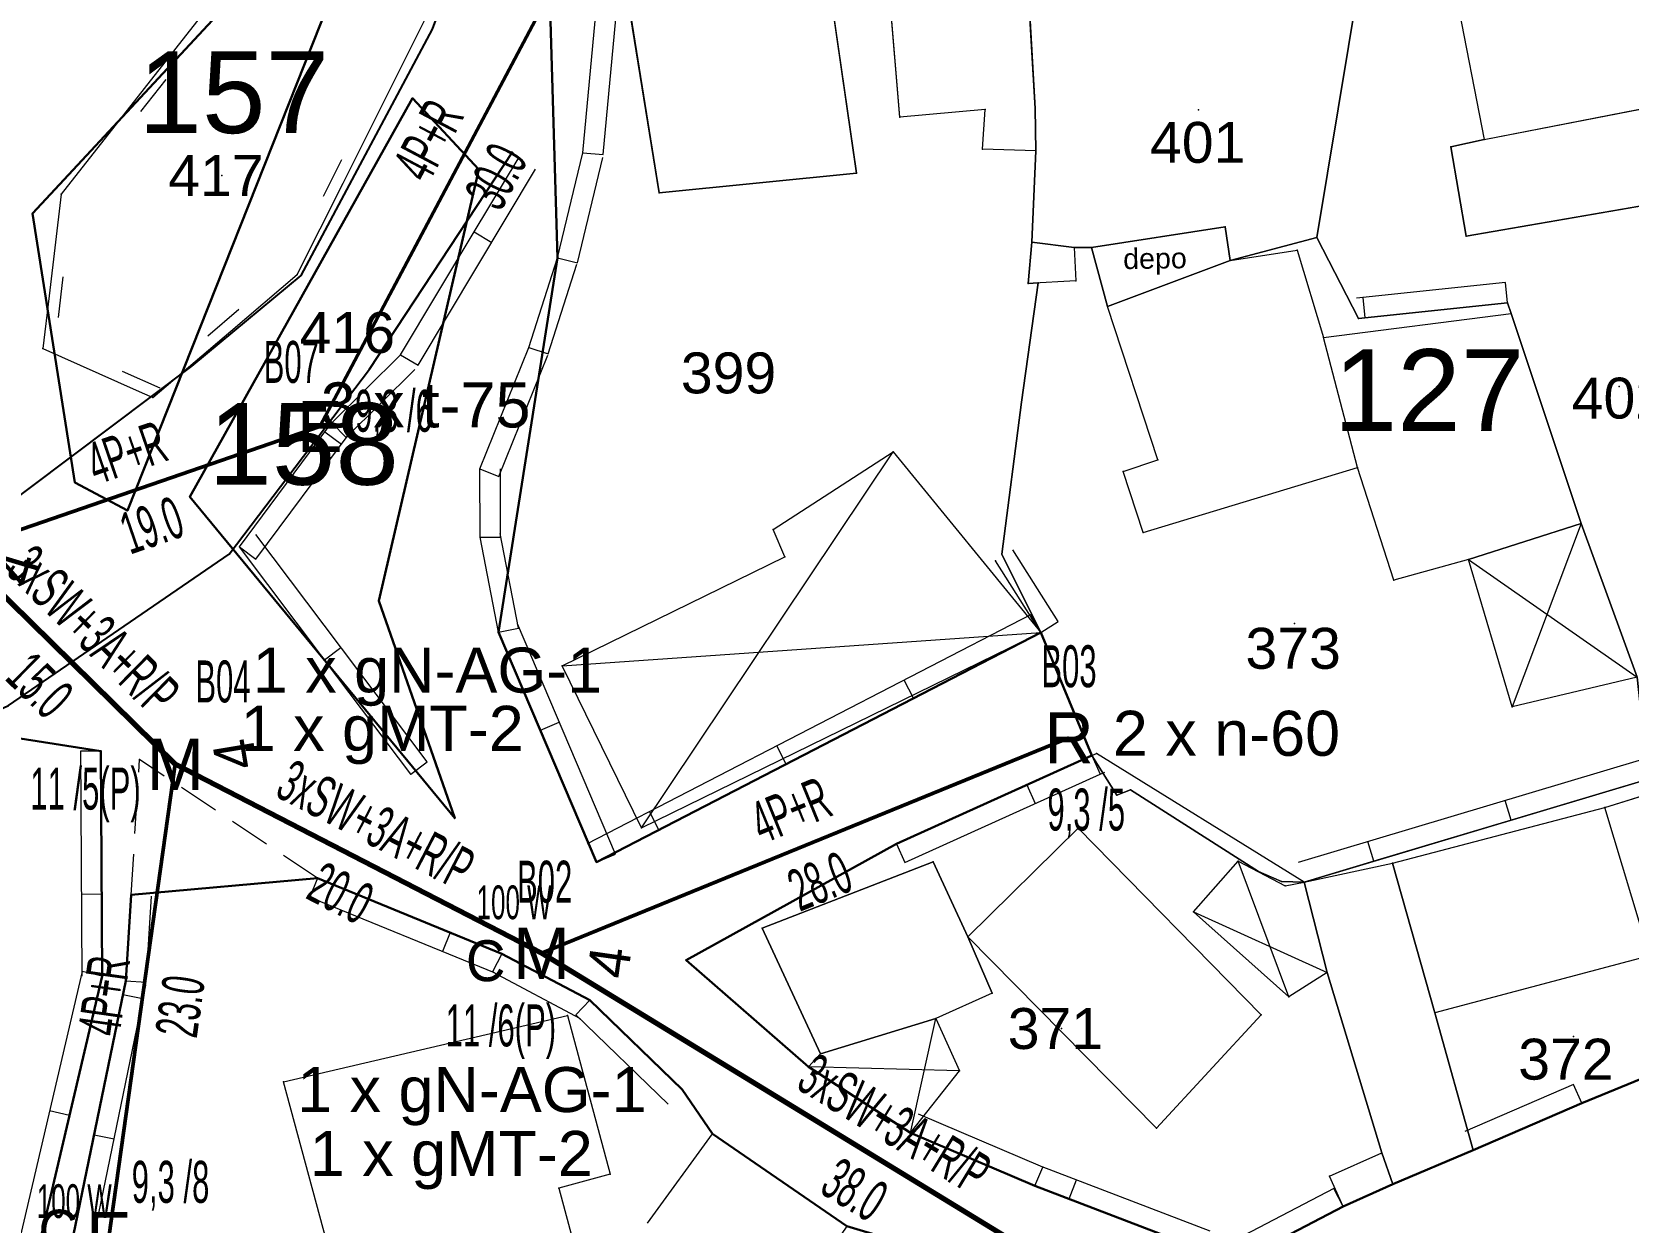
# Model space of a CAD drawing. Header units: millimetres. Extents: x 614452 to 616952, y 4151662 to 4153442.
# Drawn here: x 615554.8 to 615632.8, y 4152469.6 to 4152527.8 of the extents above; entities that cross this region are included whole.
import ezdxf
from ezdxf.enums import TextEntityAlignment as Align
from ezdxf.xclip import XClip

# ---------------------------------------------------------------- set-up
doc = ezdxf.new("R2010")
doc.units = ezdxf.units.MM
doc.header["$XCLIPFRAME"] = 2
for name, color, linetype, lineweight in [('02_ADA_ALN_YENI', 7, 'Continuous', 30), ('02_ADA_NO_YENI', 18, 'Continuous', 0), ('03_PARSEL_ALN_ESKI', 18, 'Continuous', 0), ('03_PARSEL_ALN_YENI', 171, 'Continuous', 0), ('03_PARSEL_NO_ESKI', 5, 'Continuous', 0), ('03_PARSEL_SNR_YENI', 5, 'Continuous', 0), ('04_YAPI_ALN_TSCLSIZ', 18, 'Continuous', 0), ('04_YAPI_SNR_TSCL', 232, 'Continuous', 0), ('04_YAPI_SNR_TSCLSZ', 77, 'Continuous', 0), ('06_DETAY_SNR_KROKI', 4, 'Continuous', 0), ('06_DETAY_SNR_PAFTA', 26, 'Continuous', 0), ('07_SNRTIP_GECERLI', 30, 'Continuous', 0), ('07_SNRTIP_SABIT', 18, 'Continuous', 0), ('DIREK_AG_MEVCUT', 120, 'Continuous', 25), ('DIREK_AG_YENI', 108, 'Continuous', 25), ('DIREK_OG_YENI', 10, 'Continuous', 25), ('HAT_AG_HAVAI_YENI', 3, 'Continuous', 50), ('HAT_OG_HAVAI_YENI', 1, 'Continuous', 70), ('NOKTA_DETAY_YENI', 171, 'Continuous', 0), ('NOKTA_PARSEL_ESKI', 6, 'Continuous', 0), ('NOKTA_PARSEL_YENI', 30, 'Continuous', 0), ('NOKTA_YAPI_TSCL', 232, 'Continuous', 0), ('NOKTA_YAPI_TSCLSIZ', 77, 'Continuous', 0)]:
    doc.layers.add(name, color=color, linetype=linetype, lineweight=lineweight)
doc.layers.add('LAMBA_GUCU', color=4, linetype='Continuous')
doc.layers.add('Unknown_Point_Feature', color=7, linetype='Continuous')
doc.styles.add('Direk', font='B_CAD')
doc.styles.get("Standard").update_dxf_attribs({"font": 'Arial'})

# ---------------------------------------------------------------- blocks, each defined once
blk = doc.blocks.new('fggg')
at = {"layer": '02_ADA_ALN_YENI', "color": 252}
for points in [[(615638.221, 4152478.571, 0), (615630.508, 4152475.411, 0), (615625.198, 4152473.12, 0), (615621.283, 4152471.455, 0), (615618.853, 4152470.364, 0), (615614.079, 4152467.874, 0), (615611.995, 4152468.235, 0), (615603.787, 4152471.373, 0), (615597.703, 4152473.96, 0), (615592.718, 4152477.19, 0), (615586.739, 4152482.404, 0), (615597.014, 4152488.092, 0), (615606.568, 4152492.404, 0), (615604.069, 4152498.407, 0), (615582.361, 4152487.192, 0), (615577.573, 4152498.434, 0), (615580.451, 4152516.714, 0), (615580.029, 4152531.045, 0)], [(615549.344, 4152428.277, 0), (615550.075, 4152438.456, 0), (615551.554, 4152445.699, 0), (615554.975, 4152460.163, 0), (615559.35, 4152481.39, 0), (615559.615, 4152485.591, 0), (615568.724, 4152486.403, 0), (615577.739, 4152482.719, 0), (615582.036, 4152480.444, 0), (615586.552, 4152476.087, 0), (615588.036, 4152473.91, 0), (615594.597, 4152469.408, 0), (615603.465, 4152466.76, 0), (615607.786, 4152464.561, 0), (615614.821, 4152459.445, 0), (615616.731, 4152455.714, 0), (615619.721, 4152448.67, 0), (615627.819, 4152444.971, 0), (615633.9, 4152430.775, 0)]]:
    blk.add_polyline3d(points, dxfattribs=at)
for points in [[(615556.865, 4152505.739, 0), (615554.799, 4152518.878, 0), (615567.533, 4152532.572, 0), (615570.083, 4152531.185, 0), (615559.437, 4152504.37, 0), (615556.865, 4152505.739, 0)], [(615573.362, 4152524.508, 0), (615576.611, 4152521.028, 0), (615571.72, 4152499.965, 0), (615575.435, 4152489.336, 0), (615562.478, 4152505.04, 0), (615573.362, 4152524.508, 0)], [(615558.199, 4152481.625, 0), (615553.4, 4152461.128, 0), (615552.329, 4152454.253, 0), (615534.869, 4152466.822, 0), (615525.424, 4152474.67, 0), (615533.645, 4152483.556, 0), (615543.717, 4152490.976, 0), (615551.375, 4152493.675, 0), (615558.139, 4152492.619, 0), (615558.199, 4152481.625, 0)]]:
    blk.add_polyline3d(points, close=True, dxfattribs=at)
at = {"layer": '03_PARSEL_ALN_ESKI', "color": 252}
for p in [(615611.774, 4152523.941), (615564.053, 4152520.736), (615570.282, 4152512.916), (615589.107, 4152511.092), (615632.341, 4152510.43), (615616.474, 4152498.85), (615605.083, 4152479.063), (615630.103, 4152478.677)]:
    blk.add_point(p, dxfattribs=at)
at = {"layer": '03_PARSEL_ALN_YENI', "color": 252}
for points in [[(615602.669, 4152536.994, 0), (615607.892, 4152539.04, 0), (615620.156, 4152533.345, 0), (615617.556, 4152517.71, 0), (615613.333, 4152516.589, 0), (615613.084, 4152518.224, 0), (615606.55, 4152517.227, 0), (615605.702, 4152517.227, 0), (615603.639, 4152517.477, 0), (615603.823, 4152521.94, 0), (615603.803, 4152524.01, 0), (615603.198, 4152534.225, 0), (615602.669, 4152536.994, 0)], [(615603.944, 4152515.486, 0), (615603.13, 4152509.656, 0), (615602.161, 4152502.242, 0), (615604.069, 4152498.407, 0), (615582.361, 4152487.192, 0), (615577.573, 4152498.434, 0), (615580.451, 4152516.714, 0), (615580.029, 4152531.045, 0), (615583.475, 4152531.968, 0), (615593.297, 4152533.104, 0), (615597.176, 4152534.842, 0), (615602.669, 4152536.994, 0), (615603.198, 4152534.225, 0), (615603.803, 4152524.01, 0), (615603.823, 4152521.94, 0), (615603.639, 4152517.477, 0), (615603.463, 4152515.46, 0), (615603.944, 4152515.486, 0)], [(615619.605, 4152513.754, 0), (615617.556, 4152517.71, 0), (615620.156, 4152533.345, 0), (615624.576, 4152534.111, 0), (615634.081, 4152535.655, 0), (615634.769, 4152535.034, 0), (615641.792, 4152529.216, 0), (615648.162, 4152523.697, 0), (615648.441, 4152520.113, 0), (615648.165, 4152514.102, 0), (615647.528, 4152505.333, 0), (615644.888, 4152494.583, 0), (615633.763, 4152491.246, 0), (615633.213, 4152496.223, 0), (615630.483, 4152503.738, 0), (615627.064, 4152513.995, 0), (615626.89, 4152514.517, 0), (615619.605, 4152513.754, 0)], [(615556.865, 4152505.739, 0), (615554.799, 4152518.878, 0), (615567.533, 4152532.572, 0), (615570.083, 4152531.185, 0), (615559.437, 4152504.37, 0), (615556.865, 4152505.739, 0)], [(615575.435, 4152489.336, 0), (615562.478, 4152505.04, 0), (615573.362, 4152524.508, 0), (615576.611, 4152521.028, 0), (615571.72, 4152499.965, 0), (615575.435, 4152489.336, 0)], [(615603.639, 4152517.477, 0), (615605.702, 4152517.227, 0), (615606.55, 4152517.227, 0), (615613.084, 4152518.224, 0), (615613.333, 4152516.589, 0), (615617.556, 4152517.71, 0), (615619.605, 4152513.754, 0), (615626.89, 4152514.517, 0), (615627.064, 4152513.995, 0), (615630.483, 4152503.738, 0), (615633.213, 4152496.223, 0), (615633.763, 4152491.246, 0), (615616.94, 4152486.214, 0), (615615.832, 4152486.245, 0), (615614.714, 4152486.728, 0), (615608.458, 4152490.731, 0), (615607.789, 4152490.459, 0), (615606.568, 4152492.404, 0), (615604.069, 4152498.407, 0), (615602.161, 4152502.242, 0), (615603.13, 4152509.656, 0), (615603.944, 4152515.486, 0), (615603.463, 4152515.46, 0), (615603.639, 4152517.477, 0)], [(615616.94, 4152486.214, 0), (615633.763, 4152491.246, 0), (615644.888, 4152494.583, 0), (615644.91, 4152494.008, 0), (615643.069, 4152483.084, 0), (615640.597, 4152480.124, 0), (615638.221, 4152478.571, 0), (615630.508, 4152475.411, 0), (615625.198, 4152473.12, 0), (615621.283, 4152471.455, 0), (615620.733, 4152472.993, 0), (615618.068, 4152481.794, 0), (615616.94, 4152486.214, 0)], [(615543.717, 4152490.976, 0), (615551.375, 4152493.675, 0), (615558.139, 4152492.619, 0), (615558.199, 4152481.625, 0), (615553.4, 4152461.128, 0), (615543.011, 4152468.972, 0), (615549.416, 4152479.352, 0), (615543.717, 4152490.976, 0)], [(615616.94, 4152486.214, 0), (615618.068, 4152481.794, 0), (615620.733, 4152472.993, 0), (615621.283, 4152471.455, 0), (615618.853, 4152470.364, 0), (615614.079, 4152467.874, 0), (615611.995, 4152468.235, 0), (615603.787, 4152471.373, 0), (615597.703, 4152473.96, 0), (615592.718, 4152477.19, 0), (615586.739, 4152482.404, 0), (615597.014, 4152488.092, 0), (615606.568, 4152492.404, 0), (615607.789, 4152490.459, 0), (615608.458, 4152490.731, 0), (615614.714, 4152486.728, 0), (615615.832, 4152486.245, 0), (615616.94, 4152486.214, 0)], [(615551.554, 4152445.699, 0), (615554.975, 4152460.163, 0), (615559.35, 4152481.39, 0), (615559.615, 4152485.591, 0), (615568.724, 4152486.403, 0), (615577.739, 4152482.719, 0), (615582.036, 4152480.444, 0), (615586.552, 4152476.087, 0), (615588.036, 4152473.91, 0), (615594.597, 4152469.408, 0), (615591.537, 4152464.913, 0), (615587.517, 4152458.542, 0), (615585.716, 4152454.776, 0), (615583.345, 4152449.473, 0), (615581.083, 4152443.865, 0), (615578.104, 4152437.103, 0), (615570.549, 4152435.968, 0), (615561.705, 4152435.388, 0), (615558.708, 4152437.819, 0), (615557.283, 4152442.439, 0), (615551.554, 4152445.699, 0)]]:
    blk.add_polyline3d(points, close=True, dxfattribs=at)
at = {"layer": '03_PARSEL_SNR_YENI', "color": 252}
for p, q in [((615626.786, 4152515.512, 0.953), (615619.501, 4152514.749, 0.953)), ((615626.89, 4152514.517, 0.953), (615626.786, 4152515.512, 0.953)), ((615619.928, 4152513.788, 0.953), (615619.824, 4152514.782, 0.953)), ((615626.89, 4152514.517, 0.953), (615619.928, 4152513.788, 0.953)), ((615627.064, 4152513.995, 651.424), (615626.89, 4152514.517, 654.318)), ((615619.928, 4152513.788, 0.953), (615619.605, 4152513.754, 0.953)), ((615633.213, 4152496.223, 651.424), (615630.483, 4152503.738, 654.318)), ((615603.61, 4152499.295, 0.953), (615581.902, 4152488.08, 0.953)), ((615604.069, 4152498.407, 0.953), (615603.61, 4152499.295, 0.953)), ((615579.618, 4152493.632, 0.953), (615577.573, 4152498.434, 0.953)), ((615583.281, 4152487.584, 0.953), (615578.493, 4152498.826, 0.953)), ((615604.069, 4152498.407, 0.953), (615597.85, 4152495.194, 0.953)), ((615597.85, 4152495.194, 0.953), (615597.391, 4152496.082, 0.953)), ((615597.85, 4152495.194, 0.953), (615591.631, 4152491.981, 0.953)), ((615579.618, 4152493.632, 0.953), (615580.538, 4152494.024, 0.953)), ((615582.361, 4152487.192, 0.953), (615579.618, 4152493.632, 0.953)), ((615558.139, 4152492.619, 0.953), (615553.199, 4152493.39, 0.953)), ((615591.631, 4152491.981, 0.953), (615591.172, 4152492.87, 0.953)), ((615558.139, 4152492.619, 0.953), (615557.139, 4152492.614, 0.953)), ((615557.139, 4152492.614, 0.953), (615557.199, 4152481.62, 0.953)), ((615558.139, 4152492.619, 0.953), (615558.177, 4152485.619, 0.953)), ((615591.631, 4152491.981, 0.953), (615585.412, 4152488.768, 0.953)), ((615603.394, 4152490.972, 0.953), (615606.568, 4152492.404, 0.953)), ((615633.476, 4152492.204, 0.953), (615616.653, 4152487.172, 0.953)), ((615597.425, 4152487.181, 0.953), (615606.979, 4152491.493, 0.953)), ((615633.763, 4152491.246, 0.953), (615627.057, 4152489.24, 0.953)), ((615597.014, 4152488.092, 0.953), (615603.394, 4152490.972, 0.953)), ((615603.394, 4152490.972, 0.953), (615603.806, 4152490.06, 0.953)), ((615585.412, 4152488.768, 0.953), (615584.953, 4152489.657, 0.953)), ((615627.057, 4152489.24, 0.953), (615626.77, 4152490.198, 0.953)), ((615627.057, 4152489.24, 0.953), (615620.35, 4152487.234, 0.953)), ((615585.412, 4152488.768, 0.953), (615582.361, 4152487.192, 0.953)), ((615586.739, 4152482.404, 648.41), (615597.014, 4152488.092, 650.314)), ((615597.014, 4152488.092, 0.953), (615597.425, 4152487.181, 0.953)), ((615620.35, 4152487.234, 0.953), (615620.064, 4152488.192, 0.953)), ((615582.361, 4152487.192, 0.953), (615583.281, 4152487.584, 0.953)), ((615620.35, 4152487.234, 0.953), (615616.94, 4152486.214, 0.953)), ((615568.724, 4152486.403, 0.953), (615568.346, 4152485.477, 0.953)), ((615568.724, 4152486.403, 0.953), (615575.204, 4152483.755, 0.953)), ((615558.177, 4152485.619, 0.953), (615557.177, 4152485.614, 0.953)), ((615558.177, 4152485.619, 0.953), (615558.199, 4152481.625, 0.953)), ((615559.35, 4152481.39, 0.953), (615559.615, 4152485.591, 0.953)), ((615560.348, 4152481.327, 0.953), (615560.613, 4152485.528, 0.953)), ((615568.346, 4152485.477, 0.953), (615577.361, 4152481.793, 0.953)), ((615575.204, 4152483.755, 0.953), (615574.826, 4152482.829, 0.953)), ((615575.204, 4152483.755, 0.953), (615577.739, 4152482.719, 0.953)), ((615577.739, 4152482.719, 0.953), (615577.271, 4152481.835, 0.953)), ((615577.739, 4152482.719, 0.953), (615582.036, 4152480.444, 0.953)), ((615557.225, 4152481.853, 0.953), (615552.426, 4152461.356, 0.953)), ((615558.199, 4152481.625, 0.953), (615557.225, 4152481.853, 0.953)), ((615577.271, 4152481.835, 0.953), (615581.568, 4152479.56, 0.953)), ((615592.718, 4152477.19, 645.82), (615586.739, 4152482.404, 648.41)), ((615620.733, 4152472.993, 648.076), (615618.068, 4152481.794, 652.119)), ((615555.954, 4152459.961, 0.953), (615560.329, 4152481.188, 0.953)), ((615558.199, 4152481.625, 0.953), (615556.603, 4152474.809, 0.953)), ((615559.214, 4152480.731, 0.953), (615559.35, 4152481.39, 0.953)), ((615559.35, 4152481.39, 0.953), (615560.348, 4152481.327, 0.953)), ((615557.801, 4152473.875, 0.953), (615559.214, 4152480.731, 0.953)), ((615559.214, 4152480.731, 0.953), (615560.194, 4152480.529, 0.953)), ((615582.036, 4152480.444, 0.953), (615581.342, 4152479.724, 0.953)), ((615582.036, 4152480.444, 0.953), (615586.552, 4152476.087, 0.953)), ((615581.342, 4152479.724, 0.953), (615585.858, 4152475.367, 0.953)), ((615597.703, 4152473.96, 649.869), (615592.718, 4152477.19, 645.82)), ((615630.112, 4152476.329, 0.953), (615624.802, 4152474.038, 0.953)), ((615630.508, 4152475.411, 0.953), (615630.112, 4152476.329, 0.953)), ((615586.552, 4152476.087, 648.238), (615588.036, 4152473.91, 648.939)), ((615556.603, 4152474.809, 0.953), (615555.007, 4152467.994, 0.953)), ((615556.603, 4152474.809, 0.953), (615555.63, 4152475.037, 0.953)), ((615604.178, 4152472.293, 0.953), (615598.094, 4152474.88, 0.953)), ((615630.508, 4152475.411, 0.953), (615625.198, 4152473.12, 0.953)), ((615603.787, 4152471.373, 0.953), (615597.703, 4152473.96, 0.953)), ((615556.388, 4152467.019, 0.953), (615557.801, 4152473.875, 0.953)), ((615557.801, 4152473.875, 0.953), (615558.78, 4152473.673, 0.953)), ((615603.787, 4152471.373, 0.953), (615604.178, 4152472.293, 0.953)), ((615612.352, 4152469.169, 0.953), (615604.144, 4152472.307, 0.953)), ((615605.457, 4152470.735, 0.953), (615605.814, 4152471.669, 0.953)), ((615605.457, 4152470.735, 0.953), (615603.787, 4152471.373, 0.953)), ((615618.391, 4152471.251, 0.953), (615613.617, 4152468.761, 0.953)), ((615618.853, 4152470.364, 0.953), (615618.391, 4152471.251, 0.953)), ((615611.995, 4152468.235, 0.953), (615605.457, 4152470.735, 0.953)), ((615618.853, 4152470.364, 0.953), (615614.079, 4152467.874, 0.953))]:
    blk.add_line(p, q, dxfattribs=at)
for p in [(615626.89, 4152514.517, 654.318), (615619.605, 4152513.754, 656.116), (615577.573, 4152498.434, 649.777), (615604.069, 4152498.407, 651.247), (615558.139, 4152492.619, 646.596), (615558.139, 4152492.619, 646.596), (615606.568, 4152492.404, 651.647), (615597.014, 4152488.092, 650.314), (615582.361, 4152487.192, 648.181), (615582.361, 4152487.192, 648.181), (615568.724, 4152486.403, 646.898), (615616.94, 4152486.214, 652.119), (615559.615, 4152485.591, 646.653), (615577.739, 4152482.719, 647.669), (615577.739, 4152482.719, 647.669), (615558.199, 4152481.625, 644.777), (615558.199, 4152481.625, 644.777), (615559.35, 4152481.39, 645.058), (615559.35, 4152481.39, 645.058), (615582.036, 4152480.444, 647.976), (615582.036, 4152480.444, 647.976), (615586.552, 4152476.087, 648.238), (615630.508, 4152475.411, 646.825), (615597.703, 4152473.96, 649.869), (615625.198, 4152473.12, 648.076), (615603.787, 4152471.373, 647.371), (615603.787, 4152471.373, 647.371), (615618.853, 4152470.364, 648.076)]:
    blk.add_point(p, dxfattribs=at)
at = {"layer": '04_YAPI_ALN_TSCLSIZ', "color": 252}
for points in [[(615597.179, 4152523.586, 0), (615596.341, 4152533.801, 0), (615603.198, 4152534.225, 0), (615603.803, 4152524.01, 0), (615603.823, 4152521.94, 0), (615601.22, 4152522.027, 0), (615601.362, 4152523.967, 0), (615597.179, 4152523.586, 0)], [(615585.422, 4152519.89, 0), (615583.475, 4152531.968, 0), (615593.297, 4152533.104, 0), (615595.064, 4152520.844, 0), (615585.422, 4152519.89, 0)], [(615625.738, 4152522.494, 0), (615636.591, 4152524.611, 0), (615637.398, 4152519.937, 0), (615624.865, 4152517.772, 0), (615624.11, 4152522.142, 0), (615625.738, 4152522.494, 0)], [(615607.337, 4152514.341, 0), (615606.55, 4152517.227, 0), (615613.084, 4152518.224, 0), (615613.333, 4152516.589, 0), (615607.337, 4152514.341, 0)], [(615605.702, 4152517.227, 0), (615605.782, 4152515.586, 0), (615603.463, 4152515.46, 0), (615603.639, 4152517.477, 0), (615605.702, 4152517.227, 0)], [(615617.895, 4152512.818, 652.715), (615627.064, 4152513.995, 630.868), (615630.483, 4152503.738, 654.902), (615624.983, 4152501.972, 654.988), (615621.326, 4152500.963, 652.04), (615619.552, 4152506.463, 652.791), (615617.895, 4152512.818, 652.715)], [(615631.647, 4152489.866, 0), (615644.91, 4152494.008, 0), (615643.069, 4152483.084, 0), (615640.597, 4152480.124, 0), (615640.223, 4152480.762, 0), (615635.029, 4152479.303, 0), (615633.825, 4152482.62, 0), (615631.647, 4152489.866, 0)], [(615609.722, 4152474.193, 0), (615600.509, 4152483.535, 0), (615605.904, 4152488.844, 0), (615614.851, 4152479.735, 0), (615609.722, 4152474.193, 0)], [(615590.457, 4152483.959, 0), (615598.807, 4152487.21, 0), (615600.509, 4152483.535, 0), (615601.701, 4152480.789, 0), (615598.948, 4152479.548, 0), (615593.307, 4152477.822, 0), (615590.457, 4152483.959, 0)], [(615623.327, 4152479.835, 0), (615625.198, 4152473.12, 0), (615621.283, 4152471.455, 0), (615620.733, 4152472.993, 0), (615618.068, 4152481.794, 0), (615616.94, 4152486.214, 0), (615621.267, 4152487.148, 0), (615623.327, 4152479.835, 0)], [(615618.186, 4152471.849, 0), (615620.733, 4152472.993, 0), (615621.283, 4152471.455, 0), (615618.853, 4152470.364, 0), (615618.186, 4152471.849, 0)]]:
    blk.add_polyline3d(points, close=True, dxfattribs=at)
at = {"layer": '04_YAPI_SNR_TSCL', "color": 252}
for p, q in [((615623.995, 4152531.435, 658.335), (615625.738, 4152522.494, 655.5)), ((615625.738, 4152522.494, 654.39), (615636.591, 4152524.611, 653.929)), ((615613.333, 4152516.589, 653.339), (615616.596, 4152517.087, 654.824)), ((615616.596, 4152517.087, 654.824), (615617.895, 4152512.818, 652.715)), ((615607.337, 4152514.341, 656.19), (615613.333, 4152516.589, 653.339)), ((615609.792, 4152506.839, 651.286), (615607.337, 4152514.341, 656.19)), ((615619.552, 4152506.463, 652.791), (615617.895, 4152512.818, 652.715)), ((615608.092, 4152506.283, 652.785), (615609.792, 4152506.839, 651.286)), ((615609.068, 4152503.301, 651.545), (615608.092, 4152506.283, 652.785)), ((615609.068, 4152503.301, 651.545), (615619.552, 4152506.463, 652.791)), ((615621.267, 4152487.148, 651.964), (615631.647, 4152489.866, 651.586)), ((615633.825, 4152482.62, 648.003), (615631.647, 4152489.866, 651.586)), ((615623.327, 4152479.835, 649.218), (615621.267, 4152487.148, 651.964)), ((615633.825, 4152482.62, 648.003), (615623.327, 4152479.835, 649.218)), ((615567.063, 4152476.46, 646.968), (615580.94, 4152479.701, 647.734)), ((615580.94, 4152479.701, 647.734), (615583.033, 4152471.95, 646.792)), ((615570.054, 4152465.385, 647.313), (615567.063, 4152476.46, 646.968)), ((615584.859, 4152469.56, 646.57), (615588.036, 4152473.91, 648.253)), ((615588.036, 4152473.91, 648.253), (615594.597, 4152469.408, 648.54)), ((615583.033, 4152471.95, 646.792), (615580.513, 4152471.269, 647.595)), ((615580.513, 4152471.269, 647.595), (615581.283, 4152468.417, 646.394))]:
    blk.add_line(p, q, dxfattribs=at)
at = {"layer": '04_YAPI_SNR_TSCLSZ', "color": 252}
for p, q in [((615603.198, 4152534.225, 656.085), (615603.803, 4152524.01, 655.876)), ((615597.179, 4152523.586, 655.113), (615596.341, 4152533.801, 653.982)), ((615595.064, 4152520.844, 656.044), (615593.297, 4152533.104, 653.379)), ((615583.475, 4152531.968, 651.299), (615585.422, 4152519.89, 651.376)), ((615601.362, 4152523.967, 656.785), (615597.179, 4152523.586, 655.113)), ((615601.22, 4152522.027, 656.532), (615601.362, 4152523.967, 656.785)), ((615603.803, 4152524.01, 655.876), (615603.823, 4152521.94, 655.64)), ((615625.738, 4152522.494, 655.5), (615624.11, 4152522.142, 655.545)), ((615603.823, 4152521.94, 655.64), (615601.22, 4152522.027, 656.532)), ((615624.11, 4152522.142, 655.545), (615624.865, 4152517.772, 654.394)), ((615585.422, 4152519.89, 651.376), (615595.064, 4152520.844, 656.044)), ((615624.865, 4152517.772, 654.394), (615637.398, 4152519.937, 654.01)), ((615606.55, 4152517.227, 654.76), (615613.084, 4152518.224, 654.753)), ((615613.084, 4152518.224, 654.753), (615613.333, 4152516.589, 653.339)), ((615603.463, 4152515.46, 654.907), (615603.639, 4152517.477, 654.588)), ((615603.639, 4152517.477, 654.588), (615605.702, 4152517.227, 654.551)), ((615605.702, 4152517.227, 654.551), (615605.782, 4152515.586, 655.29)), ((615606.55, 4152517.227, 654.76), (615607.337, 4152514.341, 656.19)), ((615605.782, 4152515.586, 655.29), (615603.463, 4152515.46, 654.907)), ((615617.895, 4152512.818, 652.715), (615627.064, 4152513.995)), ((615584.552, 4152488.859, 649.147), (615596.851, 4152507.234, 652.119)), ((615590.992, 4152503.444, 651.495), (615596.851, 4152507.234, 652.119)), ((615596.851, 4152507.234, 652.119), (615604.069, 4152498.407, 650.829)), ((615621.326, 4152500.963, 652.04), (615619.552, 4152506.463, 652.791)), ((615624.983, 4152501.972, 654.988), (615630.483, 4152503.738, 654.902)), ((615630.483, 4152503.738, 654.318), (615627.105, 4152494.78, 652.308)), ((615630.483, 4152503.738, 654.902), (615633.213, 4152496.223, 651.424)), ((615591.566, 4152502.107, 651.971), (615590.992, 4152503.444, 651.495)), ((615580.677, 4152496.78, 649.965), (615591.566, 4152502.107, 651.971)), ((615624.983, 4152501.972, 654.988), (615621.326, 4152500.963, 652.04)), ((615627.105, 4152494.78, 652.308), (615624.983, 4152501.972, 654.988)), ((615624.983, 4152501.972, 654.988), (615633.213, 4152496.223, 651.424)), ((615580.677, 4152496.78, 649.965), (615604.069, 4152498.407, 650.829)), ((615584.552, 4152488.859, 649.147), (615604.069, 4152498.407, 650.829)), ((615584.552, 4152488.859, 649.147), (615580.677, 4152496.78, 649.965)), ((615633.213, 4152496.223, 651.424), (615627.105, 4152494.78, 652.308)), ((615631.647, 4152489.866, 651.586), (615644.91, 4152494.008, 648.546)), ((615605.904, 4152488.844, 650.658), (615600.509, 4152483.535, 649.779)), ((615614.851, 4152479.735, 650.624), (615605.904, 4152488.844, 650.658)), ((615611.536, 4152484.758, 650.925), (615613.711, 4152487.231, 650.663)), ((615613.711, 4152487.231, 650.663), (615616.013, 4152486.037, 651.001)), ((615616.199, 4152480.616, 650.829), (615613.711, 4152487.231, 650.663)), ((615598.807, 4152487.21, 649.588), (615590.457, 4152483.959, 648.466)), ((615600.509, 4152483.535, 649.779), (615598.807, 4152487.21, 649.588)), ((615616.94, 4152486.214, 650.877), (615621.267, 4152487.148, 651.964)), ((615616.013, 4152486.037, 651.001), (615616.94, 4152486.214, 650.877)), ((615616.94, 4152486.214, 650.877), (615618.068, 4152481.794, 650.356)), ((615611.536, 4152484.758, 650.925), (615618.068, 4152481.794, 650.356)), ((615616.199, 4152480.616, 650.829), (615611.536, 4152484.758, 650.925)), ((615590.457, 4152483.959, 648.466), (615593.307, 4152477.822, 648.825)), ((615601.701, 4152480.789, 650.414), (615600.509, 4152483.535, 649.779)), ((615600.509, 4152483.535, 649.779), (615609.722, 4152474.193, 650.235)), ((615618.068, 4152481.794, 650.356), (615616.199, 4152480.616, 650.829)), ((615618.068, 4152481.794, 650.356), (615620.733, 4152472.993, 648.277)), ((615601.701, 4152480.789, 650.414), (615598.948, 4152479.548, 648.22)), ((615593.307, 4152477.822, 648.825), (615598.948, 4152479.548, 648.22)), ((615597.703, 4152473.96, 647.384), (615598.948, 4152479.548, 648.22)), ((615598.948, 4152479.548, 648.22), (615600.097, 4152476.998, 649.548)), ((615614.851, 4152479.735, 650.624), (615609.722, 4152474.193, 650.235)), ((615625.198, 4152473.12, 646.955), (615623.327, 4152479.835, 649.218)), ((615593.307, 4152477.822, 648.825), (615592.718, 4152477.19, 648.779)), ((615592.718, 4152477.19, 648.779), (615597.703, 4152473.96, 647.384)), ((615600.097, 4152476.998, 649.548), (615592.718, 4152477.19, 648.779)), ((615597.703, 4152473.96, 647.384), (615600.097, 4152476.998, 649.548)), ((615618.186, 4152471.849, 647.221), (615620.733, 4152472.993, 648.277)), ((615620.733, 4152472.993, 648.277), (615621.283, 4152471.455, 647.036)), ((615621.283, 4152471.455, 647.036), (615625.198, 4152473.12, 646.955)), ((615618.853, 4152470.364, 647.796), (615618.186, 4152471.849, 647.221)), ((615621.283, 4152471.455, 647.036), (615618.853, 4152470.364, 647.796))]:
    blk.add_line(p, q, dxfattribs=at)
at = {"layer": '06_DETAY_SNR_KROKI', "color": 252}
for p, q in [((615582.692, 4152521.759, 0.953), (615583.873, 4152534.617, 0.953)), ((615563.34, 4152528.928, 0.953), (615560.255, 4152524.993, 0.953)), ((615569.971, 4152520.366, 0.953), (615574.163, 4152528.726, 0.953)), ((615581.696, 4152521.85, 0.953), (615582.336, 4152528.821, 0.953)), ((615560.255, 4152524.993, 0.953), (615556.197, 4152519.819, 0.953)), ((615561.314, 4152525.433, 0.953), (615560.08, 4152523.859, 0.953)), ((615576.382, 4152517.981, 0.953), (615578.526, 4152521.556, 0.953)), ((615580.451, 4152516.714, 0.953), (615581.696, 4152521.85, 0.953)), ((615581.423, 4152516.478, 0.953), (615582.668, 4152521.614, 0.953)), ((615581.696, 4152521.85, 0.953), (615582.692, 4152521.759, 0.953)), ((615569.019, 4152519.725, 0.953), (615569.916, 4152521.512, 0.953)), ((615573.641, 4152511.463, 0.953), (615579.384, 4152521.042, 0.953)), ((615567.729, 4152515.897, 0.953), (615569.971, 4152520.366, 0.953)), ((615556.197, 4152519.819, 0.953), (615555.607, 4152514.854, 0.953)), ((615572.783, 4152511.977, 0.953), (615576.382, 4152517.981, 0.953)), ((615576.382, 4152517.981, 0.953), (615577.24, 4152517.466, 0.953)), ((615579.05, 4152512.326, 0.953), (615580.451, 4152516.714, 0.953)), ((615580.003, 4152512.022, 0.953), (615581.404, 4152516.41, 0.953)), ((615580.451, 4152516.714, 0.953), (615581.423, 4152516.478, 0.953)), ((615556.284, 4152515.781, 0.953), (615556.048, 4152513.795, 0.953)), ((615564.488, 4152513.131, 0.953), (615567.729, 4152515.897, 0.953)), ((615555.607, 4152514.854, 0.953), (615555.302, 4152512.285, 0.953)), ((615563.362, 4152512.91, 0.953), (615564.883, 4152514.208, 0.953)), ((615560.684, 4152509.886, 0.953), (615564.488, 4152513.131, 0.953)), ((615555.302, 4152512.285, 0.953), (615559.869, 4152510.249, 0.953)), ((615576.661, 4152506.399, 0.953), (615579.05, 4152512.326, 0.953)), ((615579.05, 4152512.326, 0.953), (615580.003, 4152512.022, 0.953)), ((615569.42, 4152508.655, 0.953), (615572.783, 4152511.977, 0.953)), ((615572.783, 4152511.977, 0.953), (615573.641, 4152511.463, 0.953)), ((615577.588, 4152506.025, 0.953), (615579.977, 4152511.952, 0.953)), ((615559.184, 4152511.17, 0.953), (615561.011, 4152510.356, 0.953)), ((615570.123, 4152507.944, 0.953), (615573.486, 4152511.266, 0.953)), ((615559.869, 4152510.249, 0.953), (615560.684, 4152509.886, 0.953)), ((615569.09, 4152508.212, 0.953), (615569.42, 4152508.655, 0.953)), ((615569.42, 4152508.655, 0.953), (615570.123, 4152507.944, 0.953)), ((615564.914, 4152502.594, 0.953), (615569.09, 4152508.212, 0.953)), ((615565.717, 4152501.997, 0.953), (615570.223, 4152508.058, 0.953)), ((615569.09, 4152508.212, 0.953), (615569.893, 4152507.615, 0.953)), ((615576.661, 4152506.399, 0.953), (615577.588, 4152506.025, 0.953)), ((615576.675, 4152503.061, 0.953), (615576.661, 4152506.399, 0.953)), ((615577.675, 4152503.065, 0.953), (615577.661, 4152506.403, 0.953)), ((615574.077, 4152492.091, 0.953), (615565.713, 4152503.196, 0.953)), ((615576.675, 4152503.061, 0.953), (615577.675, 4152503.065, 0.953)), ((615577.573, 4152498.434, 0.953), (615576.675, 4152503.061, 0.953)), ((615578.555, 4152498.625, 0.953), (615577.657, 4152503.252, 0.953)), ((615564.914, 4152502.594, 0.953), (615565.717, 4152501.997, 0.953)), ((615569.067, 4152497.08, 0.953), (615564.914, 4152502.594, 0.953)), ((615604.914, 4152498.942, 0.953), (615602.701, 4152502.441, 0.953)), ((615604.069, 4152498.407, 0.953), (615601.856, 4152501.906, 0.953)), ((615604.069, 4152498.407, 0.953), (615604.914, 4152498.942, 0.953)), ((615577.573, 4152498.434, 0.953), (615578.555, 4152498.625, 0.953)), ((615569.067, 4152497.08, 0.953), (615569.865, 4152497.682, 0.953)), ((615573.278, 4152491.489, 0.953), (615569.067, 4152497.08, 0.953)), ((615573.278, 4152491.489, 0.953), (615574.077, 4152492.091, 0.953)), ((615606.568, 4152492.404, 622.527), (615606.789, 4152492.504, 622.527)), ((615606.568, 4152492.404, 622.527), (615606.979, 4152491.493, 622.527)), ((615616.94, 4152486.214, 652.119), (615606.789, 4152492.504, 651.647)), ((615606.979, 4152491.493, 622.527), (615607.2, 4152491.593, 622.527))]:
    blk.add_line(p, q, dxfattribs=at)
for p in [(615578.526, 4152521.556, 650.518), (615581.696, 4152521.85, 649.673), (615581.696, 4152521.85, 649.673), (615556.197, 4152519.819, 649.163), (615556.197, 4152519.819, 649.163), (615580.451, 4152516.714, 651.261), (615580.451, 4152516.714, 651.261), (615567.729, 4152515.897, 649.122), (615567.729, 4152515.897, 649.122), (615555.302, 4152512.285, 648.073), (615555.302, 4152512.285, 648.073), (615579.05, 4152512.326, 650.968), (615579.05, 4152512.326, 650.968), (615572.783, 4152511.977, 649.288), (615572.783, 4152511.977, 649.288), (615560.684, 4152509.886, 648.062), (615560.684, 4152509.886, 648.062), (615569.42, 4152508.655, 648.569), (615569.42, 4152508.655, 648.569), (615576.661, 4152506.399, 650.509), (615576.661, 4152506.399, 650.509), (615576.675, 4152503.061, 650.046), (615576.675, 4152503.061, 650.046), (615564.914, 4152502.594, 647.555), (615564.914, 4152502.594, 647.555), (615601.856, 4152501.906, 653.062), (615577.573, 4152498.434, 649.777), (615604.069, 4152498.407, 651.247), (615606.568, 4152492.404, 650.314), (615606.789, 4152492.504, 651.647), (615573.278, 4152491.489, 647.183)]:
    blk.add_point(p, dxfattribs=at)
at = {"layer": '06_DETAY_SNR_PAFTA', "color": 252}
for p, q in [((615559.992, 4152491.579, 0.953), (615560.031, 4152492.205, 0.953)), ((615561.238, 4152491.399, 0.953), (615560.031, 4152492.205, 0.953)), ((615559.803, 4152488.585, 0.953), (615559.929, 4152490.581, 0.953)), ((615563.733, 4152489.734, 0.953), (615562.07, 4152490.844, 0.953)), ((615566.229, 4152488.068, 0.953), (615564.565, 4152489.179, 0.953)), ((615559.615, 4152485.591, 0.953), (615559.74, 4152487.587, 0.953)), ((615568.724, 4152486.403, 0.953), (615567.06, 4152487.513, 0.953))]:
    blk.add_line(p, q, dxfattribs=at)
for p in [(615560.031, 4152492.205, 646.653), (615560.031, 4152492.205, 646.653), (615568.724, 4152486.403, 646.898), (615559.615, 4152485.591, 645.058)]:
    blk.add_point(p, dxfattribs=at)
at = {"layer": '07_SNRTIP_GECERLI', "color": 252}
for points in [[(615617.556, 4152517.71, 0), (615620.156, 4152533.345, 0)], [(615556.865, 4152505.739, 0), (615554.799, 4152518.878, 0), (615567.533, 4152532.572, 0)], [(615570.083, 4152531.185, 0), (615559.437, 4152504.37, 0)], [(615577.573, 4152498.434, 649.777), (615580.451, 4152516.714, 651.261), (615580.029, 4152531.045, 651.261)], [(615562.478, 4152505.04, 647.555), (615573.362, 4152524.508, 0)], [(615573.362, 4152524.508, 0), (615576.611, 4152521.028, 0)], [(615603.639, 4152517.477, 0), (615603.823, 4152521.94, 0)], [(615576.611, 4152521.028, 0), (615571.72, 4152499.965, 0), (615575.435, 4152489.336, 0)], [(615617.556, 4152517.71, 0), (615613.333, 4152516.589, 0)], [(615559.437, 4152504.37, 0), (615556.865, 4152505.739, 0)], [(615562.478, 4152505.04, 647.555), (615575.435, 4152489.336, 647.183)], [(615606.568, 4152492.404, 651.647), (615604.069, 4152498.407, 651.247)], [(615559.615, 4152485.591, 0), (615568.724, 4152486.403, 646.898)], [(615630.508, 4152475.411, 646.825), (615638.221, 4152478.571, 0), (615640.597, 4152480.124, 0)]]:
    blk.add_polyline3d(points, dxfattribs=at)
at = {"layer": '07_SNRTIP_SABIT', "color": 252}
for points in [[(615603.823, 4152521.94, 655.64), (615603.803, 4152524.01, 655.876), (615603.198, 4152534.225, 656.085)], [(615613.333, 4152516.589, 0), (615613.084, 4152518.224, 654.753), (615606.55, 4152517.227, 654.76), (615605.702, 4152517.227, 654.551), (615603.639, 4152517.477, 654.588)], [(615619.605, 4152513.754, 656.116), (615617.556, 4152517.71, 0)], [(615604.069, 4152498.407, 651.247), (615602.161, 4152502.242, 0), (615603.13, 4152509.656, 0), (615603.944, 4152515.486, 0), (615603.463, 4152515.46, 0), (615603.639, 4152517.477, 0)], [(615633.763, 4152491.246, 651.424), (615633.213, 4152496.223, 0), (615630.483, 4152503.738, 0), (615627.064, 4152513.995, 0), (615626.89, 4152514.517, 654.318), (615619.605, 4152513.754, 656.116)], [(615582.361, 4152487.192, 648.181), (615577.573, 4152498.434, 649.777)], [(615604.069, 4152498.407, 651.247), (615582.361, 4152487.192, 648.181)], [(615558.139, 4152492.619, 646.596), (615551.375, 4152493.675, 646.579), (615543.717, 4152490.976, 646.69)], [(615553.4, 4152461.128, 642.453), (615558.199, 4152481.625, 644.777), (615558.139, 4152492.619, 646.596)], [(615606.568, 4152492.404, 651.647), (615597.014, 4152488.092, 650.314), (615586.739, 4152482.404, 648.41)], [(615606.568, 4152492.404, 651.647), (615607.789, 4152490.459, 0), (615608.458, 4152490.731, 0), (615614.714, 4152486.728, 0), (615615.832, 4152486.245, 0), (615616.94, 4152486.214, 652.119)], [(615616.94, 4152486.214, 652.119), (615633.763, 4152491.246, 651.536)], [(615568.724, 4152486.403, 646.898), (615577.739, 4152482.719, 647.669), (615582.036, 4152480.444, 647.976), (615586.552, 4152476.087, 648.238), (615588.036, 4152473.91, 648.939), (615594.597, 4152469.408, 648.955)], [(615616.94, 4152486.214, 652.119), (615618.068, 4152481.794, 0), (615620.733, 4152472.993, 0), (615621.283, 4152471.455, 648.076)], [(615551.554, 4152445.699, 641.186), (615554.975, 4152460.163, 642.447), (615559.35, 4152481.39, 645.058), (615559.615, 4152485.591, 645.058)], [(615586.739, 4152482.404, 648.41), (615592.718, 4152477.19, 645.82), (615597.703, 4152473.96, 649.869), (615603.787, 4152471.373, 647.371), (615611.995, 4152468.235, 646.638), (615614.079, 4152467.874, 646.338), (615618.853, 4152470.364, 0), (615621.283, 4152471.455, 648.076)], [(615621.283, 4152471.455, 648.076), (615625.198, 4152473.12, 0), (615630.508, 4152475.411, 646.825)]]:
    blk.add_polyline3d(points, dxfattribs=at)
at = {"layer": 'NOKTA_DETAY_YENI', "color": 252}
for p in [(615578.526, 4152521.556, 650.518), (615581.696, 4152521.85, 649.673), (615556.197, 4152519.819, 649.163), (615567.729, 4152515.897, 649.122), (615555.302, 4152512.285, 648.073), (615579.05, 4152512.326, 650.968), (615572.783, 4152511.977, 649.288), (615560.684, 4152509.886, 648.062), (615569.42, 4152508.655, 648.569), (615576.661, 4152506.399, 650.509), (615576.675, 4152503.061, 650.046), (615564.914, 4152502.594), (615601.856, 4152501.906), (615560.031, 4152492.205, 646.653), (615606.789, 4152492.504, 651.647), (615573.278, 4152491.489)]:
    blk.add_point(p, dxfattribs=at)
at = {"layer": 'NOKTA_PARSEL_ESKI', "color": 252}
for p in [(615573.362, 4152524.508), (615576.611, 4152521.028), (615554.799, 4152518.878), (615580.451, 4152516.714, 651.261), (615556.865, 4152505.739), (615562.478, 4152505.04, 647.555), (615559.437, 4152504.37), (615571.72, 4152499.965), (615575.435, 4152489.336, 647.183)]:
    blk.add_point(p, dxfattribs=at)
at = {"layer": 'NOKTA_PARSEL_YENI', "color": 252}
for p in [(615603.803, 4152524.01, 655.876), (615603.823, 4152521.94, 655.64), (615613.084, 4152518.224, 654.753), (615617.556, 4152517.71), (615603.639, 4152517.477, 654.588), (615605.702, 4152517.227, 654.551), (615606.55, 4152517.227, 654.76), (615613.333, 4152516.589), (615603.463, 4152515.46, 654.907), (615603.944, 4152515.486), (615626.89, 4152514.517, 654.318), (615619.605, 4152513.754, 656.116), (615627.064, 4152513.995), (615603.13, 4152509.656), (615630.483, 4152503.738, 654.902), (615602.161, 4152502.242), (615577.573, 4152498.434, 649.777), (615604.069, 4152498.407, 650.829), (615558.139, 4152492.619, 646.596), (615606.568, 4152492.404, 651.647), (615607.789, 4152490.459), (615608.458, 4152490.731), (615597.014, 4152488.092, 650.314), (615582.361, 4152487.192, 648.181), (615614.714, 4152486.728), (615568.724, 4152486.403, 646.898), (615615.832, 4152486.245), (615616.94, 4152486.214, 652.119), (615559.615, 4152485.591), (615577.739, 4152482.719, 647.669), (615586.739, 4152482.404, 648.41), (615618.068, 4152481.794, 650.356), (615558.199, 4152481.625, 644.777), (615559.35, 4152481.39, 645.058), (615582.036, 4152480.444, 647.976), (615592.718, 4152477.19, 645.82), (615586.552, 4152476.087, 648.238), (615630.508, 4152475.411, 646.825), (615597.703, 4152473.96, 649.869), (615588.036, 4152473.91, 648.939), (615620.733, 4152472.993, 648.277), (615625.198, 4152473.12, 646.955), (615603.787, 4152471.373, 647.371), (615621.283, 4152471.455, 647.036), (615618.853, 4152470.364, 647.796)]:
    blk.add_point(p, dxfattribs=at)
at = {"layer": 'NOKTA_YAPI_TSCL', "color": 252}
for p in [(615625.738, 4152522.494, 655.5), (615616.596, 4152517.087, 654.824), (615607.337, 4152514.341, 656.19), (615617.895, 4152512.818), (615609.792, 4152506.839), (615608.092, 4152506.283, 652.785), (615619.552, 4152506.463, 652.791), (615609.068, 4152503.301, 651.545), (615631.647, 4152489.866, 651.586), (615621.267, 4152487.148, 651.964), (615580.94, 4152479.701, 647.734), (615623.327, 4152479.835, 649.218), (615567.063, 4152476.46, 646.968), (615583.033, 4152471.95, 646.792), (615580.513, 4152471.269)]:
    blk.add_point(p, dxfattribs=at)
at = {"layer": 'NOKTA_YAPI_TSCLSIZ', "color": 252}
for p in [(615601.362, 4152523.967, 656.785), (615597.179, 4152523.586, 655.113), (615601.22, 4152522.027, 656.532), (615624.11, 4152522.142, 655.545), (615595.064, 4152520.844, 656.044), (615585.422, 4152519.89, 651.376), (615624.865, 4152517.772, 654.394), (615605.782, 4152515.586, 655.29), (615596.851, 4152507.234, 652.119), (615590.992, 4152503.444, 651.495), (615591.566, 4152502.107, 651.971), (615624.983, 4152501.972, 654.988), (615621.326, 4152500.963, 652.04), (615580.677, 4152496.78), (615627.105, 4152494.78, 652.308), (615584.552, 4152488.859, 649.147), (615605.904, 4152488.844, 650.658), (615613.711, 4152487.231, 650.663), (615598.807, 4152487.21, 649.588), (615616.013, 4152486.037, 651.001), (615611.536, 4152484.758, 650.925), (615590.457, 4152483.959, 648.466), (615600.509, 4152483.535, 649.779), (615601.701, 4152480.789, 650.414), (615616.199, 4152480.616, 650.829), (615598.948, 4152479.548), (615614.851, 4152479.735, 650.624), (615593.307, 4152477.822, 648.825), (615600.097, 4152476.998, 649.548), (615609.722, 4152474.193, 650.235), (615618.186, 4152471.849)]:
    blk.add_point(p, dxfattribs=at)
at = {"layer": '02_ADA_NO_YENI', "color": 252}
for s, p in [('157', (615559.97, 4152522.807)), ('127', (615618.382, 4152508.252)), ('158', (615563.383, 4152505.627))]:
    blk.add_text(s, height=4, dxfattribs=at).set_placement(p)
at = {"layer": '03_PARSEL_NO_ESKI', "color": 252}
for s, p in [('401', (615609.41, 4152521.356)), ('417', (615561.428, 4152519.736)), ('416', (615567.851, 4152512.062)), ('399', (615586.482, 4152510.092)), ('402', (615630.019, 4152508.862)), ('373', (615614.076, 4152496.638)), ('371', (615602.458, 4152478.063)), ('372', (615627.407, 4152476.565))]:
    blk.add_text(s, height=2, dxfattribs=at).set_placement(p)
at = {"layer": '04_YAPI_SNR_TSCLSZ', "color": 252}
blk.add_text('depo', height=1, rotation=0.80693, dxfattribs=at).set_placement((615608.106, 4152516.164))

msp = doc.modelspace()

# ---------------------------------------------------------------- linework, layer by layer
at = {"color": 5}
for points in [[(615528.986, 4152489.264), (615539.757, 4152496.125), (615550.733, 4152502.537), (615562.582, 4152511.416), (615567.925, 4152515.844), (615574.34, 4152527.89), (615575.963, 4152532.216), (615576.031, 4152534.244), (615574.882, 4152537.168), (615566.764, 4152551.092), (615566.088, 4152554.877)], [(615525.288, 4152474.596), (615533.03, 4152483.341), (615538.147, 4152486.973), (615543.734, 4152491.077), (615551.139, 4152493.7), (615553.63, 4152494.844), (615564.401, 4152502.243), (615571.269, 4152511.283), (615578.27, 4152521.911)]]:
    msp.add_lwpolyline(points, dxfattribs=at)
at = {"layer": 'HAT_AG_HAVAI_YENI'}
for p, q in [((615582.738, 4152534.684), (615568.84, 4152508.473)), ((615568.84, 4152508.473), (615551.175, 4152502.385)), ((615605.451, 4152493.26), (615579.668, 4152482.738)), ((615558.526, 4152468.849), (615561.775, 4152491.972))]:
    msp.add_line(p, q, dxfattribs=at)
at = {"layer": 'HAT_OG_HAVAI_YENI'}
for p, q in [((615551.175, 4152502.385), (615561.775, 4152491.972)), ((615579.668, 4152482.738), (615561.775, 4152491.972)), ((615612.244, 4152462.854), (615579.668, 4152482.738))]:
    msp.add_line(p, q, dxfattribs=at)

# ---------------------------------------------------------------- block references
ref = msp.add_blockref('fggg', (0, 0))
XClip(ref).set_block_clipping_path([(615240.7433106549, 4153442.5), (615240.7433106545, 4152542.5), (614452.5, 4152542.5), (614452.5, 4151662.5), (616764.340303037, 4151662.5), (616764.340303037, 4152542.5), (616327.5, 4152542.5), (616327.5, 4153442.5)])

# ---------------------------------------------------------------- texts
at = {"layer": 'DIREK_AG_MEVCUT', "width": 0.53}
for s, p in [('B03', (615605.451, 4152496.76)), ('9,3 /5', (615606.295, 4152489.76))]:
    msp.add_text(s, height=2.05, dxfattribs=at).set_placement(p, align=Align.MIDDLE_CENTER)
at = {"layer": 'DIREK_AG_MEVCUT', "style": 'Direk'}
msp.add_text('R', height=2.5, dxfattribs=at).set_placement((615605.451, 4152493.26), align=Align.MIDDLE_CENTER)
at = {"layer": 'DIREK_AG_YENI', "width": 0.53}
for s, p in [('B07', (615567.441, 4152511.629)), ('9,3 /6', (615572.463, 4152509.242)), ('9,3 /8', (615561.541, 4152471.573))]:
    msp.add_text(s, height=2.05, dxfattribs=at).set_placement(p, align=Align.MIDDLE_CENTER)
at = {"layer": 'DIREK_AG_YENI', "style": 'Direk'}
for p in [(615568.84, 4152508.473), (615558.526, 4152468.849)]:
    msp.add_text('E', height=2.5, dxfattribs=at).set_placement(p, align=Align.MIDDLE_CENTER)
at = {"layer": 'DIREK_AG_YENI', "color": 4, "style": 'Direk'}
msp.add_text('C', height=2, dxfattribs=at).set_placement((615556.05, 4152469.21), align=Align.MIDDLE_CENTER)
at = {"layer": 'DIREK_OG_YENI', "color": 32, "style": 'Direk'}
for rotation, p in [(433.37765, (615554.022, 4152501.547)), (99.45577, (615564.681, 4152492.445)), (441.97618, (615582.979, 4152482.304))]:
    msp.add_text('4', height=2, rotation=rotation, dxfattribs=at).set_placement(p, align=Align.MIDDLE_CENTER)
at = {"layer": 'DIREK_OG_YENI', "width": 0.53}
for s, p in [('B04', (615564.104, 4152496.018)), ('11 /5(P)', (615557.385, 4152490.783)), ('B02', (615579.824, 4152486.235)), ('11 /6(P)', (615577.686, 4152479.213))]:
    msp.add_text(s, height=2.05, dxfattribs=at).set_placement(p, align=Align.MIDDLE_CENTER)
at = {"layer": 'DIREK_OG_YENI', "style": 'Direk'}
for p in [(615561.775, 4152491.972), (615579.668, 4152482.738)]:
    msp.add_text('M', height=2.5, dxfattribs=at).set_placement(p, align=Align.MIDDLE_CENTER)
at = {"layer": 'DIREK_OG_YENI', "color": 4, "style": 'Direk'}
msp.add_text('C', height=2, dxfattribs=at).set_placement((615576.944, 4152482.374), align=Align.MIDDLE_CENTER)
at = {"layer": 'HAT_AG_HAVAI_YENI', "lineweight": 30, "width": 0.53}
for rotation, p in [(422.06605, (615575.038, 4152521.977, 307784.42)), (379.01542, (615559.731, 4152506.233, 307775.588)), (382.20031, (615592.239, 4152488.786, 307789.834)), (82.00176, (615559.309, 4152480.529, 307780.888))]:
    msp.add_text('4P+R', height=2.05, rotation=rotation, dxfattribs=at).set_placement(p, align=Align.CENTER)
for s, rotation, p in [('30.0', 422.06605, (615576.54, 4152521.18, 307784.42)), ('19.0', 379.01542, (615560.284, 4152504.625, 307775.588)), ('28.0', 382.20031, (615592.881, 4152487.212, 307789.834)), ('23.0', 82.00176, (615560.992, 4152480.292, 307780.888))]:
    msp.add_text(s, height=2.05, rotation=rotation, dxfattribs=at).set_placement(p, align=Align.TOP_CENTER)
at = {"layer": 'HAT_OG_HAVAI_YENI', "lineweight": 30, "width": 0.53}
for rotation, p in [(315.50988, (615557.071, 4152497.785, 307780.888)), (332.7032, (615571.111, 4152488.11, 307780.888)), (328.60061, (615596.399, 4152473.522, 307789.834))]:
    msp.add_text('3xSW+3A+R/P', height=2.05, rotation=rotation, dxfattribs=at).set_placement(p, align=Align.CENTER)
for s, rotation, p in [('15.0', 315.50988, (615555.879, 4152496.572, 307780.888)), ('20.0', 332.7032, (615570.332, 4152486.6, 307780.888)), ('38.0', 328.60061, (615595.513, 4152472.07, 307789.834))]:
    msp.add_text(s, height=2.05, rotation=rotation, dxfattribs=at).set_placement(p, align=Align.TOP_CENTER)
at = {"layer": 'LAMBA_GUCU', "width": 0.55}
for p in [(615578.333, 4152485.228), (615556.837, 4152470.63)]:
    msp.add_text('100 W', height=1.65, dxfattribs=at).set_placement(p, align=Align.MIDDLE_CENTER)
at = {"layer": 'Unknown_Point_Feature', "color": 0}
for s, p in [('3 x t-75', (615568.884, 4152508.428)), ('1 x gN-AG-1', (615565.56, 4152495.471)), ('1 x gMT-2', (615564.971, 4152492.628)), ('2 x n-60', (615607.595, 4152492.386)), ('1 x gN-AG-1', (615567.73, 4152474.98)), ('1 x gMT-2', (615568.346, 4152471.86))]:
    msp.add_text(s, height=2.2, dxfattribs=at).set_placement(p)

doc.saveas('drawing.dxf')
